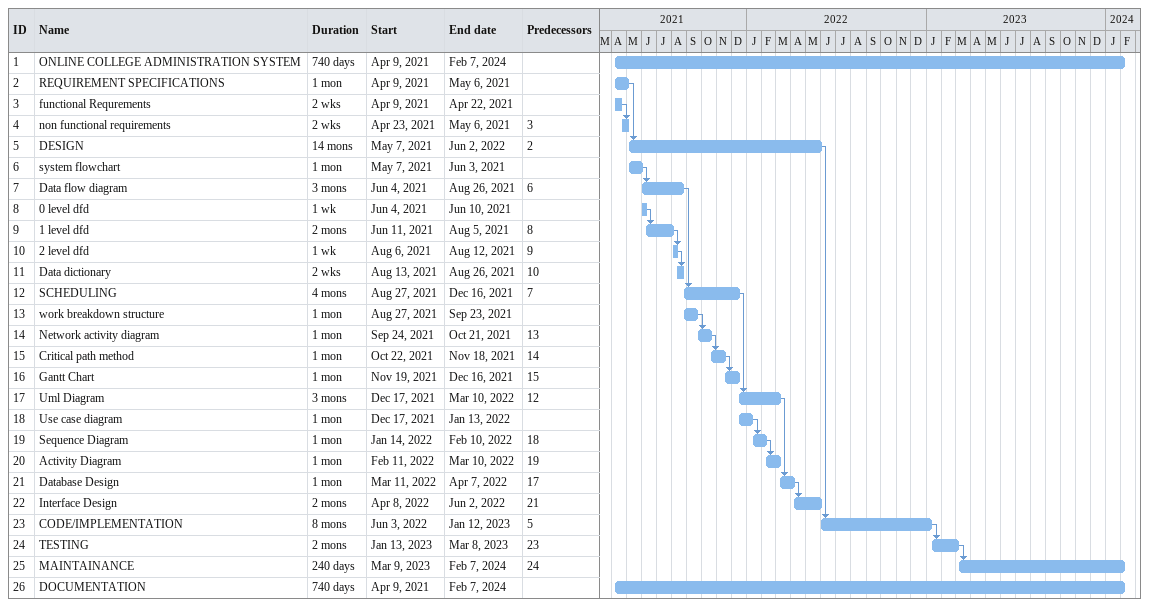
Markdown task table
| ID | Task | Duration | Start | Finish | Predecessors |
|---|---|---|---|---|---|
| 1 | ONLINE COLLEGE ADMINISTRATION SYSTEM | 740d | 2021-04-09 | 2024-02-07 |  |
| 2 | REQUIREMENT SPECIFICATIONS | 1mo | 2021-04-09 | 2021-05-06 |  |
| 3 | functional Requrements | 2w | 2021-04-09 | 2021-04-22 |  |
| 4 | non functional requirements | 2w | 2021-04-23 | 2021-05-06 | 3 |
| 5 | DESIGN | 14mo | 2021-05-07 | 2022-06-02 | 2 |
| 6 | system flowchart | 1mo | 2021-05-07 | 2021-06-03 |  |
| 7 | Data flow diagram | 3mo | 2021-06-04 | 2021-08-26 | 6 |
| 8 | 0 level dfd | 1w | 2021-06-04 | 2021-06-10 |  |
| 9 | 1 level dfd | 2mo | 2021-06-11 | 2021-08-05 | 8 |
| 10 | 2 level dfd | 1w | 2021-08-06 | 2021-08-12 | 9 |
| 11 | Data dictionary | 2w | 2021-08-13 | 2021-08-26 | 10 |
| 12 | SCHEDULING | 4mo | 2021-08-27 | 2021-12-16 | 7 |
| 13 | work breakdown structure | 1mo | 2021-08-27 | 2021-09-23 |  |
| 14 | Network activity diagram | 1mo | 2021-09-24 | 2021-10-21 | 13 |
| 15 | Critical path method | 1mo | 2021-10-22 | 2021-11-18 | 14 |
| 16 | Gantt Chart | 1mo | 2021-11-19 | 2021-12-16 | 15 |
| 17 | Uml Diagram | 3mo | 2021-12-17 | 2022-03-10 | 12 |
| 18 | Use case diagram | 1mo | 2021-12-17 | 2022-01-13 |  |
| 19 | Sequence Diagram | 1mo | 2022-01-14 | 2022-02-10 | 18 |
| 20 | Activity Diagram | 1mo | 2022-02-11 | 2022-03-10 | 19 |
| 21 | Database Design | 1mo | 2022-03-11 | 2022-04-07 | 17 |
| 22 | Interface Design | 2mo | 2022-04-08 | 2022-06-02 | 21 |
| 23 | CODE/IMPLEMENTATION | 8mo | 2022-06-03 | 2023-01-12 | 5 |
| 24 | TESTING | 2mo | 2023-01-13 | 2023-03-08 | 23 |
| 25 | MAINTAINANCE | 240d | 2023-03-09 | 2024-02-07 | 24 |
| 26 | DOCUMENTATION | 740d | 2021-04-09 | 2024-02-07 |  |
